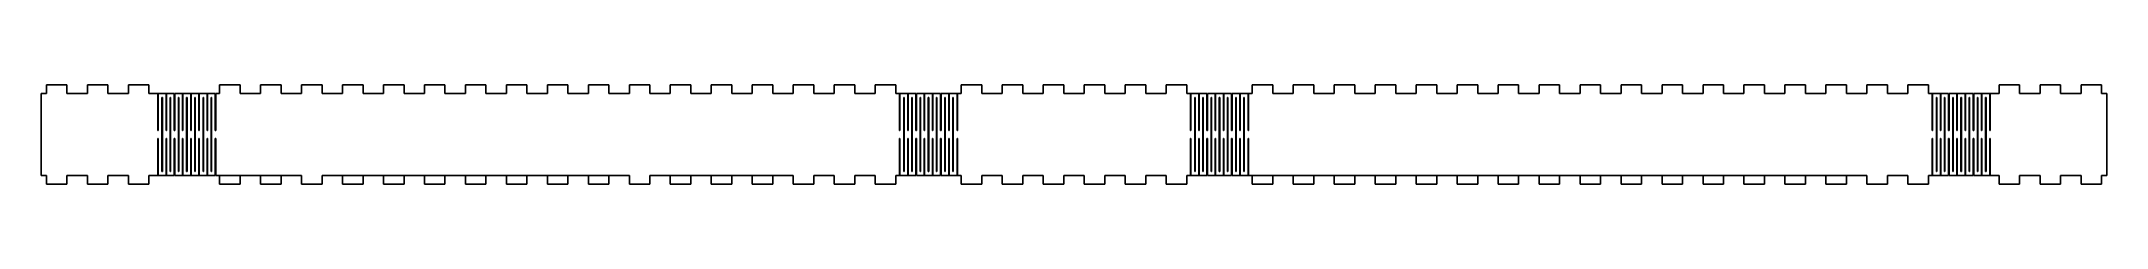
# Model space of a CAD drawing. Header units: metres. Extents: x 236 to 1323, y 67 to 954.
# Drawn here: x 236 to 1244, y 906 to 954 of the extents above.
import ezdxf

# ---------------------------------------------------------------- set-up
doc = ezdxf.new("R2010")
doc.units = ezdxf.units.M

msp = doc.modelspace()

# ---------------------------------------------------------------- linework, layer by layer
for p, q in [((238.403, 950), (235.903, 950)), ((235.903, 950), (235.903, 910)), ((248.403, 954.2), (238.403, 954.2)), ((238.403, 954.2), (238.403, 950)), ((248.403, 950), (248.403, 954.2)), ((258.403, 950), (248.403, 950)), ((268.403, 954.2), (258.403, 954.2)), ((258.403, 954.2), (258.403, 950)), ((268.403, 950), (268.403, 954.2)), ((278.403, 950), (268.403, 950)), ((288.403, 954.2), (278.403, 954.2)), ((278.403, 954.2), (278.403, 950)), ((288.403, 950), (288.403, 954.2)), ((292.806, 950), (288.403, 950)), ((292.806, 932), (292.806, 950)), ((296.812, 950), (293.006, 950)), ((293.006, 950), (293.006, 932)), ((294.809, 912), (294.809, 948)), ((294.809, 948), (295.009, 948)), ((295.009, 948), (295.009, 912)), ((296.812, 932), (296.812, 950)), ((300.818, 950), (297.012, 950)), ((297.012, 950), (297.012, 932)), ((298.815, 912), (298.815, 948)), ((298.815, 948), (299.015, 948)), ((299.015, 948), (299.015, 912)), ((300.818, 932), (300.818, 950)), ((304.824, 950), (301.018, 950)), ((301.018, 950), (301.018, 932)), ((302.821, 912), (302.821, 948)), ((302.821, 948), (303.021, 948)), ((303.021, 948), (303.021, 912)), ((304.824, 932), (304.824, 950)), ((308.83, 950), (305.024, 950)), ((305.024, 950), (305.024, 932)), ((306.827, 912), (306.827, 948)), ((306.827, 948), (307.027, 948)), ((307.027, 948), (307.027, 912)), ((308.83, 932), (308.83, 950)), ((312.836, 950), (309.03, 950)), ((309.03, 950), (309.03, 932)), ((310.833, 912), (310.833, 948)), ((310.833, 948), (311.033, 948)), ((311.033, 948), (311.033, 912)), ((312.836, 932), (312.836, 950)), ((316.843, 950), (313.036, 950)), ((313.036, 950), (313.036, 932)), ((314.84, 912), (314.84, 948)), ((314.84, 948), (315.039, 948)), ((315.039, 948), (315.039, 912)), ((316.843, 932), (316.843, 950)), ((320.849, 950), (317.043, 950)), ((317.043, 950), (317.043, 932)), ((318.846, 912), (318.846, 948)), ((318.846, 948), (319.046, 948)), ((319.046, 948), (319.046, 912)), ((320.849, 932), (320.849, 950)), ((322.952, 950), (321.049, 950)), ((321.049, 950), (321.049, 932)), ((332.952, 954.2), (322.952, 954.2)), ((322.952, 954.2), (322.952, 950)), ((332.952, 950), (332.952, 954.2)), ((342.952, 950), (332.952, 950)), ((352.952, 954.2), (342.952, 954.2)), ((342.952, 954.2), (342.952, 950)), ((352.952, 950), (352.952, 954.2)), ((362.952, 950), (352.952, 950)), ((372.952, 954.2), (362.952, 954.2)), ((362.952, 954.2), (362.952, 950)), ((372.952, 950), (372.952, 954.2)), ((382.952, 950), (372.952, 950)), ((392.952, 954.2), (382.952, 954.2)), ((382.952, 954.2), (382.952, 950)), ((392.952, 950), (392.952, 954.2)), ((402.952, 950), (392.952, 950)), ((412.952, 954.2), (402.952, 954.2)), ((402.952, 954.2), (402.952, 950)), ((412.952, 950), (412.952, 954.2)), ((422.952, 950), (412.952, 950)), ((432.952, 954.2), (422.952, 954.2)), ((422.952, 954.2), (422.952, 950)), ((432.952, 950), (432.952, 954.2)), ((442.952, 950), (432.952, 950)), ((452.952, 954.2), (442.952, 954.2)), ((442.952, 954.2), (442.952, 950)), ((452.952, 950), (452.952, 954.2)), ((462.952, 950), (452.952, 950)), ((472.952, 954.2), (462.952, 954.2)), ((462.952, 954.2), (462.952, 950)), ((472.952, 950), (472.952, 954.2)), ((482.952, 950), (472.952, 950)), ((492.952, 954.2), (482.952, 954.2)), ((482.952, 954.2), (482.952, 950)), ((492.952, 950), (492.952, 954.2)), ((502.952, 950), (492.952, 950)), ((512.952, 954.2), (502.952, 954.2)), ((502.952, 954.2), (502.952, 950)), ((512.952, 950), (512.952, 954.2)), ((522.952, 950), (512.952, 950)), ((532.952, 954.2), (522.952, 954.2)), ((522.952, 954.2), (522.952, 950)), ((532.952, 950), (532.952, 954.2)), ((542.952, 950), (532.952, 950)), ((552.952, 954.2), (542.952, 954.2)), ((542.952, 954.2), (542.952, 950)), ((552.952, 950), (552.952, 954.2)), ((562.952, 950), (552.952, 950)), ((572.952, 954.2), (562.952, 954.2)), ((562.952, 954.2), (562.952, 950)), ((572.952, 950), (572.952, 954.2)), ((582.952, 950), (572.952, 950)), ((592.952, 954.2), (582.952, 954.2)), ((582.952, 954.2), (582.952, 950)), ((592.952, 950), (592.952, 954.2)), ((602.952, 950), (592.952, 950)), ((612.952, 954.2), (602.952, 954.2)), ((602.952, 954.2), (602.952, 950)), ((612.952, 950), (612.952, 954.2)), ((622.952, 950), (612.952, 950)), ((632.952, 954.2), (622.952, 954.2)), ((622.952, 954.2), (622.952, 950)), ((632.952, 950), (632.952, 954.2)), ((642.952, 950), (632.952, 950)), ((652.952, 954.2), (642.952, 954.2)), ((642.952, 954.2), (642.952, 950)), ((652.952, 950), (652.952, 954.2)), ((654.855, 950), (652.952, 950)), ((654.855, 932), (654.855, 950)), ((658.861, 950), (655.055, 950)), ((655.055, 950), (655.055, 932)), ((656.858, 912), (656.858, 948)), ((656.858, 948), (657.058, 948)), ((657.058, 948), (657.058, 912)), ((658.861, 932), (658.861, 950)), ((662.867, 950), (659.061, 950)), ((659.061, 950), (659.061, 932)), ((660.864, 912), (660.864, 948)), ((660.864, 948), (661.064, 948)), ((661.064, 948), (661.064, 912)), ((662.867, 932), (662.867, 950)), ((666.873, 950), (663.067, 950)), ((663.067, 950), (663.067, 932)), ((664.87, 912), (664.87, 948)), ((664.87, 948), (665.07, 948)), ((665.07, 948), (665.07, 912)), ((666.873, 932), (666.873, 950)), ((670.879, 950), (667.073, 950)), ((667.073, 950), (667.073, 932)), ((668.876, 912), (668.876, 948)), ((668.876, 948), (669.076, 948)), ((669.076, 948), (669.076, 912)), ((670.879, 932), (670.879, 950)), ((674.885, 950), (671.079, 950)), ((671.079, 950), (671.079, 932)), ((672.882, 912), (672.882, 948)), ((672.882, 948), (673.082, 948)), ((673.082, 948), (673.082, 912)), ((674.885, 932), (674.885, 950)), ((678.891, 950), (675.085, 950)), ((675.085, 950), (675.085, 932)), ((676.888, 912), (676.888, 948)), ((676.888, 948), (677.088, 948)), ((677.088, 948), (677.088, 912)), ((678.891, 932), (678.891, 950)), ((682.897, 950), (679.091, 950)), ((679.091, 950), (679.091, 932)), ((680.894, 912), (680.894, 948)), ((680.894, 948), (681.094, 948)), ((681.094, 948), (681.094, 912)), ((682.897, 932), (682.897, 950)), ((685, 950), (683.097, 950)), ((683.097, 950), (683.097, 932)), ((695, 954.2), (685, 954.2)), ((685, 954.2), (685, 950)), ((695, 950), (695, 954.2)), ((705, 950), (695, 950)), ((715, 954.2), (705, 954.2)), ((705, 954.2), (705, 950)), ((715, 950), (715, 954.2)), ((725, 950), (715, 950)), ((735, 954.2), (725, 954.2)), ((725, 954.2), (725, 950)), ((735, 950), (735, 954.2)), ((745, 950), (735, 950)), ((755, 954.2), (745, 954.2)), ((745, 954.2), (745, 950)), ((755, 950), (755, 954.2)), ((765, 950), (755, 950)), ((775, 954.2), (765, 954.2)), ((765, 954.2), (765, 950)), ((775, 950), (775, 954.2)), ((785, 950), (775, 950)), ((795, 954.2), (785, 954.2)), ((785, 954.2), (785, 950)), ((795, 950), (795, 954.2)), ((796.903, 950), (795, 950)), ((796.903, 932), (796.903, 950)), ((800.909, 950), (797.103, 950)), ((797.103, 950), (797.103, 932)), ((798.906, 912), (798.906, 948)), ((798.906, 948), (799.106, 948)), ((799.106, 948), (799.106, 912)), ((800.909, 932), (800.909, 950)), ((804.915, 950), (801.109, 950)), ((801.109, 950), (801.109, 932)), ((802.912, 912), (802.912, 948)), ((802.912, 948), (803.112, 948)), ((803.112, 948), (803.112, 912)), ((804.915, 932), (804.915, 950)), ((808.921, 950), (805.115, 950)), ((805.115, 950), (805.115, 932)), ((806.918, 912), (806.918, 948)), ((806.918, 948), (807.118, 948)), ((807.118, 948), (807.118, 912)), ((808.921, 932), (808.921, 950)), ((812.927, 950), (809.121, 950)), ((809.121, 950), (809.121, 932)), ((810.924, 912), (810.924, 948)), ((810.924, 948), (811.124, 948)), ((811.124, 948), (811.124, 912)), ((812.927, 932), (812.927, 950)), ((816.933, 950), (813.127, 950)), ((813.127, 950), (813.127, 932)), ((814.93, 912), (814.93, 948)), ((814.93, 948), (815.13, 948)), ((815.13, 948), (815.13, 912)), ((816.933, 932), (816.933, 950)), ((820.939, 950), (817.133, 950)), ((817.133, 950), (817.133, 932)), ((818.936, 912), (818.936, 948)), ((818.936, 948), (819.136, 948)), ((819.136, 948), (819.136, 912)), ((820.939, 932), (820.939, 950)), ((824.945, 950), (821.139, 950)), ((821.139, 950), (821.139, 932)), ((822.942, 912), (822.942, 948)), ((822.942, 948), (823.142, 948)), ((823.142, 948), (823.142, 912)), ((824.945, 932), (824.945, 950)), ((827.048, 950), (825.145, 950)), ((825.145, 950), (825.145, 932)), ((837.048, 954.2), (827.048, 954.2)), ((827.048, 954.2), (827.048, 950)), ((837.048, 950), (837.048, 954.2)), ((847.048, 950), (837.048, 950)), ((857.048, 954.2), (847.048, 954.2)), ((847.048, 954.2), (847.048, 950)), ((857.048, 950), (857.048, 954.2)), ((867.048, 950), (857.048, 950)), ((877.048, 954.2), (867.048, 954.2)), ((867.048, 954.2), (867.048, 950)), ((877.048, 950), (877.048, 954.2)), ((887.048, 950), (877.048, 950)), ((897.048, 954.2), (887.048, 954.2)), ((887.048, 954.2), (887.048, 950)), ((897.048, 950), (897.048, 954.2)), ((907.048, 950), (897.048, 950)), ((917.048, 954.2), (907.048, 954.2)), ((907.048, 954.2), (907.048, 950)), ((917.048, 950), (917.048, 954.2)), ((927.048, 950), (917.048, 950)), ((937.048, 954.2), (927.048, 954.2)), ((927.048, 954.2), (927.048, 950)), ((937.048, 950), (937.048, 954.2)), ((947.048, 950), (937.048, 950)), ((957.048, 954.2), (947.048, 954.2)), ((947.048, 954.2), (947.048, 950)), ((957.048, 950), (957.048, 954.2)), ((967.048, 950), (957.048, 950)), ((977.048, 954.2), (967.048, 954.2)), ((967.048, 954.2), (967.048, 950)), ((977.048, 950), (977.048, 954.2)), ((987.048, 950), (977.048, 950)), ((997.048, 954.2), (987.048, 954.2)), ((987.048, 954.2), (987.048, 950)), ((997.048, 950), (997.048, 954.2)), ((1007.05, 950), (997.048, 950)), ((1017.05, 954.2), (1007.05, 954.2)), ((1007.05, 954.2), (1007.05, 950)), ((1017.05, 950), (1017.05, 954.2)), ((1027.05, 950), (1017.05, 950)), ((1037.05, 954.2), (1027.05, 954.2)), ((1027.05, 954.2), (1027.05, 950)), ((1037.05, 950), (1037.05, 954.2)), ((1047.05, 950), (1037.05, 950)), ((1057.05, 954.2), (1047.05, 954.2)), ((1047.05, 954.2), (1047.05, 950)), ((1057.05, 950), (1057.05, 954.2)), ((1067.05, 950), (1057.05, 950)), ((1077.05, 954.2), (1067.05, 954.2)), ((1067.05, 954.2), (1067.05, 950)), ((1077.05, 950), (1077.05, 954.2)), ((1087.05, 950), (1077.05, 950)), ((1097.05, 954.2), (1087.05, 954.2)), ((1087.05, 954.2), (1087.05, 950)), ((1097.05, 950), (1097.05, 954.2)), ((1107.05, 950), (1097.05, 950)), ((1117.05, 954.2), (1107.05, 954.2)), ((1107.05, 954.2), (1107.05, 950)), ((1117.05, 950), (1117.05, 954.2)), ((1127.05, 950), (1117.05, 950)), ((1137.05, 954.2), (1127.05, 954.2)), ((1127.05, 954.2), (1127.05, 950)), ((1137.05, 950), (1137.05, 954.2)), ((1147.05, 950), (1137.05, 950)), ((1157.05, 954.2), (1147.05, 954.2)), ((1147.05, 954.2), (1147.05, 950)), ((1157.05, 950), (1157.05, 954.2)), ((1158.95, 950), (1157.05, 950)), ((1158.95, 932), (1158.95, 950)), ((1162.96, 950), (1159.15, 950)), ((1159.15, 950), (1159.15, 932)), ((1160.95, 912), (1160.95, 948)), ((1160.95, 948), (1161.15, 948)), ((1161.15, 948), (1161.15, 912)), ((1162.96, 932), (1162.96, 950)), ((1166.96, 950), (1163.16, 950)), ((1163.16, 950), (1163.16, 932)), ((1164.96, 912), (1164.96, 948)), ((1164.96, 948), (1165.16, 948)), ((1165.16, 948), (1165.16, 912)), ((1166.96, 932), (1166.96, 950)), ((1170.97, 950), (1167.16, 950)), ((1167.16, 950), (1167.16, 932)), ((1168.97, 912), (1168.97, 948)), ((1168.97, 948), (1169.17, 948)), ((1169.17, 948), (1169.17, 912)), ((1170.97, 932), (1170.97, 950)), ((1174.98, 950), (1171.17, 950)), ((1171.17, 950), (1171.17, 932)), ((1172.97, 912), (1172.97, 948)), ((1172.97, 948), (1173.17, 948)), ((1173.17, 948), (1173.17, 912)), ((1174.98, 932), (1174.98, 950)), ((1178.98, 950), (1175.18, 950)), ((1175.18, 950), (1175.18, 932)), ((1176.98, 912), (1176.98, 948)), ((1176.98, 948), (1177.18, 948)), ((1177.18, 948), (1177.18, 912)), ((1178.98, 932), (1178.98, 950)), ((1182.99, 950), (1179.18, 950)), ((1179.18, 950), (1179.18, 932)), ((1180.98, 912), (1180.98, 948)), ((1180.98, 948), (1181.18, 948)), ((1181.18, 948), (1181.18, 912)), ((1182.99, 932), (1182.99, 950)), ((1186.99, 950), (1183.19, 950)), ((1183.19, 950), (1183.19, 932)), ((1184.99, 912), (1184.99, 948)), ((1184.99, 948), (1185.19, 948)), ((1185.19, 948), (1185.19, 912)), ((1186.99, 932), (1186.99, 950)), ((1191.6, 950), (1187.19, 950)), ((1187.19, 950), (1187.19, 932)), ((1201.6, 954.2), (1191.6, 954.2)), ((1191.6, 954.2), (1191.6, 950)), ((1201.6, 950), (1201.6, 954.2)), ((1211.6, 950), (1201.6, 950)), ((1221.6, 954.2), (1211.6, 954.2)), ((1211.6, 954.2), (1211.6, 950)), ((1221.6, 950), (1221.6, 954.2)), ((1231.6, 950), (1221.6, 950)), ((1241.6, 954.2), (1231.6, 954.2)), ((1231.6, 954.2), (1231.6, 950)), ((1241.6, 950), (1241.6, 954.2)), ((1244.1, 950), (1241.6, 950)), ((1244.1, 910), (1244.1, 950)), ((293.006, 932), (292.806, 932)), ((292.806, 910), (292.806, 928)), ((292.806, 928), (293.006, 928)), ((293.006, 928), (293.006, 910)), ((297.012, 932), (296.812, 932)), ((296.812, 910), (296.812, 928)), ((296.812, 928), (297.012, 928)), ((297.012, 928), (297.012, 910)), ((301.018, 932), (300.818, 932)), ((300.818, 910), (300.818, 928)), ((300.818, 928), (301.018, 928)), ((301.018, 928), (301.018, 910)), ((305.024, 932), (304.824, 932)), ((304.824, 910), (304.824, 928)), ((304.824, 928), (305.024, 928)), ((305.024, 928), (305.024, 910)), ((309.03, 932), (308.83, 932)), ((308.83, 910), (308.83, 928)), ((308.83, 928), (309.03, 928)), ((309.03, 928), (309.03, 910)), ((313.036, 932), (312.836, 932)), ((312.836, 910), (312.836, 928)), ((312.836, 928), (313.036, 928)), ((313.036, 928), (313.036, 910)), ((317.043, 932), (316.843, 932)), ((316.843, 910), (316.843, 928)), ((316.843, 928), (317.043, 928)), ((317.043, 928), (317.043, 910)), ((321.049, 932), (320.849, 932)), ((320.849, 910), (320.849, 928)), ((320.849, 928), (321.049, 928)), ((321.049, 928), (321.049, 910)), ((655.055, 932), (654.855, 932)), ((654.855, 910), (654.855, 928)), ((654.855, 928), (655.055, 928)), ((655.055, 928), (655.055, 910)), ((659.061, 932), (658.861, 932)), ((658.861, 910), (658.861, 928)), ((658.861, 928), (659.061, 928)), ((659.061, 928), (659.061, 910)), ((663.067, 932), (662.867, 932)), ((662.867, 910), (662.867, 928)), ((662.867, 928), (663.067, 928)), ((663.067, 928), (663.067, 910)), ((667.073, 932), (666.873, 932)), ((666.873, 910), (666.873, 928)), ((666.873, 928), (667.073, 928)), ((667.073, 928), (667.073, 910)), ((671.079, 932), (670.879, 932)), ((670.879, 910), (670.879, 928)), ((670.879, 928), (671.079, 928)), ((671.079, 928), (671.079, 910)), ((675.085, 932), (674.885, 932)), ((674.885, 910), (674.885, 928)), ((674.885, 928), (675.085, 928)), ((675.085, 928), (675.085, 910)), ((679.091, 932), (678.891, 932)), ((678.891, 910), (678.891, 928)), ((678.891, 928), (679.091, 928)), ((679.091, 928), (679.091, 910)), ((683.097, 932), (682.897, 932)), ((682.897, 910), (682.897, 928)), ((682.897, 928), (683.097, 928)), ((683.097, 928), (683.097, 910)), ((797.103, 932), (796.903, 932)), ((796.903, 910), (796.903, 928)), ((796.903, 928), (797.103, 928)), ((797.103, 928), (797.103, 910)), ((801.109, 932), (800.909, 932)), ((800.909, 910), (800.909, 928)), ((800.909, 928), (801.109, 928)), ((801.109, 928), (801.109, 910)), ((805.115, 932), (804.915, 932)), ((804.915, 910), (804.915, 928)), ((804.915, 928), (805.115, 928)), ((805.115, 928), (805.115, 910)), ((809.121, 932), (808.921, 932)), ((808.921, 910), (808.921, 928)), ((808.921, 928), (809.121, 928)), ((809.121, 928), (809.121, 910)), ((813.127, 932), (812.927, 932)), ((812.927, 910), (812.927, 928)), ((812.927, 928), (813.127, 928)), ((813.127, 928), (813.127, 910)), ((817.133, 932), (816.933, 932)), ((816.933, 910), (816.933, 928)), ((816.933, 928), (817.133, 928)), ((817.133, 928), (817.133, 910)), ((821.139, 932), (820.939, 932)), ((820.939, 910), (820.939, 928)), ((820.939, 928), (821.139, 928)), ((821.139, 928), (821.139, 910)), ((825.145, 932), (824.945, 932)), ((824.945, 910), (824.945, 928)), ((824.945, 928), (825.145, 928)), ((825.145, 928), (825.145, 910)), ((1159.15, 932), (1158.95, 932)), ((1158.95, 910), (1158.95, 928)), ((1158.95, 928), (1159.15, 928)), ((1159.15, 928), (1159.15, 910)), ((1163.16, 932), (1162.96, 932)), ((1162.96, 910), (1162.96, 928)), ((1162.96, 928), (1163.16, 928)), ((1163.16, 928), (1163.16, 910)), ((1167.16, 932), (1166.96, 932)), ((1166.96, 910), (1166.96, 928)), ((1166.96, 928), (1167.16, 928)), ((1167.16, 928), (1167.16, 910)), ((1171.17, 932), (1170.97, 932)), ((1170.97, 910), (1170.97, 928)), ((1170.97, 928), (1171.17, 928)), ((1171.17, 928), (1171.17, 910)), ((1175.18, 932), (1174.98, 932)), ((1174.98, 910), (1174.98, 928)), ((1174.98, 928), (1175.18, 928)), ((1175.18, 928), (1175.18, 910)), ((1179.18, 932), (1178.98, 932)), ((1178.98, 910), (1178.98, 928)), ((1178.98, 928), (1179.18, 928)), ((1179.18, 928), (1179.18, 910)), ((1183.19, 932), (1182.99, 932)), ((1182.99, 910), (1182.99, 928)), ((1182.99, 928), (1183.19, 928)), ((1183.19, 928), (1183.19, 910)), ((1187.19, 932), (1186.99, 932)), ((1186.99, 910), (1186.99, 928)), ((1186.99, 928), (1187.19, 928)), ((1187.19, 928), (1187.19, 910)), ((235.903, 910), (238.403, 910)), ((238.403, 910), (238.403, 905.8)), ((248.403, 905.8), (248.403, 910)), ((248.403, 910), (258.403, 910)), ((258.403, 910), (258.403, 905.8)), ((268.403, 905.8), (268.403, 910)), ((268.403, 910), (278.403, 910)), ((278.403, 910), (278.403, 905.8)), ((288.403, 905.8), (288.403, 910)), ((288.403, 910), (292.806, 910)), ((293.006, 910), (296.812, 910)), ((295.009, 912), (294.809, 912)), ((297.012, 910), (300.818, 910)), ((299.015, 912), (298.815, 912)), ((301.018, 910), (304.824, 910)), ((303.021, 912), (302.821, 912)), ((305.024, 910), (308.83, 910)), ((307.027, 912), (306.827, 912)), ((309.03, 910), (312.836, 910)), ((311.033, 912), (310.833, 912)), ((313.036, 910), (316.843, 910)), ((315.039, 912), (314.84, 912)), ((317.043, 910), (320.849, 910)), ((319.046, 912), (318.846, 912)), ((321.049, 910), (362.952, 910)), ((332.952, 910), (322.952, 910)), ((322.952, 910), (322.952, 905.8)), ((332.952, 905.8), (332.952, 910)), ((352.952, 910), (342.952, 910)), ((342.952, 910), (342.952, 905.8)), ((352.952, 905.8), (352.952, 910)), ((362.952, 910), (362.952, 905.8)), ((372.952, 905.8), (372.952, 910)), ((372.952, 910), (522.952, 910)), ((392.952, 910), (382.952, 910)), ((382.952, 910), (382.952, 905.8)), ((392.952, 905.8), (392.952, 910)), ((412.952, 910), (402.952, 910)), ((402.952, 910), (402.952, 905.8)), ((412.952, 905.8), (412.952, 910)), ((432.952, 910), (422.952, 910)), ((422.952, 910), (422.952, 905.8)), ((432.952, 905.8), (432.952, 910)), ((452.952, 910), (442.952, 910)), ((442.952, 910), (442.952, 905.8)), ((452.952, 905.8), (452.952, 910)), ((472.952, 910), (462.952, 910)), ((462.952, 910), (462.952, 905.8)), ((472.952, 905.8), (472.952, 910)), ((492.952, 910), (482.952, 910)), ((482.952, 910), (482.952, 905.8)), ((492.952, 905.8), (492.952, 910)), ((512.952, 910), (502.952, 910)), ((502.952, 910), (502.952, 905.8)), ((512.952, 905.8), (512.952, 910)), ((522.952, 910), (522.952, 905.8)), ((532.952, 905.8), (532.952, 910)), ((532.952, 910), (602.952, 910)), ((552.952, 910), (542.952, 910)), ((542.952, 910), (542.952, 905.8)), ((552.952, 905.8), (552.952, 910)), ((572.952, 910), (562.952, 910)), ((562.952, 910), (562.952, 905.8)), ((572.952, 905.8), (572.952, 910)), ((592.952, 910), (582.952, 910)), ((582.952, 910), (582.952, 905.8)), ((592.952, 905.8), (592.952, 910)), ((602.952, 910), (602.952, 905.8)), ((612.952, 905.8), (612.952, 910)), ((612.952, 910), (622.952, 910)), ((622.952, 910), (622.952, 905.8)), ((632.952, 905.8), (632.952, 910)), ((632.952, 910), (642.952, 910)), ((642.952, 910), (642.952, 905.8)), ((652.952, 905.8), (652.952, 910)), ((652.952, 910), (654.855, 910)), ((655.055, 910), (658.861, 910)), ((657.058, 912), (656.858, 912)), ((659.061, 910), (662.867, 910)), ((661.064, 912), (660.864, 912)), ((663.067, 910), (666.873, 910)), ((665.07, 912), (664.87, 912)), ((667.073, 910), (670.879, 910)), ((669.076, 912), (668.876, 912)), ((671.079, 910), (674.885, 910)), ((673.082, 912), (672.882, 912)), ((675.085, 910), (678.891, 910)), ((677.088, 912), (676.888, 912)), ((679.091, 910), (682.897, 910)), ((681.094, 912), (680.894, 912)), ((683.097, 910), (685, 910)), ((685, 910), (685, 905.8)), ((695, 905.8), (695, 910)), ((695, 910), (705, 910)), ((705, 910), (705, 905.8)), ((715, 905.8), (715, 910)), ((715, 910), (725, 910)), ((725, 910), (725, 905.8)), ((735, 905.8), (735, 910)), ((735, 910), (745, 910)), ((745, 910), (745, 905.8)), ((755, 905.8), (755, 910)), ((755, 910), (765, 910)), ((765, 910), (765, 905.8)), ((775, 905.8), (775, 910)), ((775, 910), (785, 910)), ((785, 910), (785, 905.8)), ((795, 905.8), (795, 910)), ((795, 910), (796.903, 910)), ((797.103, 910), (800.909, 910)), ((799.106, 912), (798.906, 912)), ((801.109, 910), (804.915, 910)), ((803.112, 912), (802.912, 912)), ((805.115, 910), (808.921, 910)), ((807.118, 912), (806.918, 912)), ((809.121, 910), (812.927, 910)), ((811.124, 912), (810.924, 912)), ((813.127, 910), (816.933, 910)), ((815.13, 912), (814.93, 912)), ((817.133, 910), (820.939, 910)), ((819.136, 912), (818.936, 912)), ((821.139, 910), (824.945, 910)), ((823.142, 912), (822.942, 912)), ((825.145, 910), (1127.05, 910)), ((837.048, 910), (827.048, 910)), ((827.048, 910), (827.048, 905.8)), ((837.048, 905.8), (837.048, 910)), ((857.048, 910), (847.048, 910)), ((847.048, 910), (847.048, 905.8)), ((857.048, 905.8), (857.048, 910)), ((877.048, 910), (867.048, 910)), ((867.048, 910), (867.048, 905.8)), ((877.048, 905.8), (877.048, 910)), ((897.048, 910), (887.048, 910)), ((887.048, 910), (887.048, 905.8)), ((897.048, 905.8), (897.048, 910)), ((917.048, 910), (907.048, 910)), ((907.048, 910), (907.048, 905.8)), ((917.048, 905.8), (917.048, 910)), ((937.048, 910), (927.048, 910)), ((927.048, 910), (927.048, 905.8)), ((937.048, 905.8), (937.048, 910)), ((957.048, 910), (947.048, 910)), ((947.048, 910), (947.048, 905.8)), ((957.048, 905.8), (957.048, 910)), ((977.048, 910), (967.048, 910)), ((967.048, 910), (967.048, 905.8)), ((977.048, 905.8), (977.048, 910)), ((997.048, 910), (987.048, 910)), ((987.048, 910), (987.048, 905.8)), ((997.048, 905.8), (997.048, 910)), ((1017.05, 910), (1007.05, 910)), ((1007.05, 910), (1007.05, 905.8)), ((1017.05, 905.8), (1017.05, 910)), ((1037.05, 910), (1027.05, 910)), ((1027.05, 910), (1027.05, 905.8)), ((1037.05, 905.8), (1037.05, 910)), ((1057.05, 910), (1047.05, 910)), ((1047.05, 910), (1047.05, 905.8)), ((1057.05, 905.8), (1057.05, 910)), ((1077.05, 910), (1067.05, 910)), ((1067.05, 910), (1067.05, 905.8)), ((1077.05, 905.8), (1077.05, 910)), ((1097.05, 910), (1087.05, 910)), ((1087.05, 910), (1087.05, 905.8)), ((1097.05, 905.8), (1097.05, 910)), ((1117.05, 910), (1107.05, 910)), ((1107.05, 910), (1107.05, 905.8)), ((1117.05, 905.8), (1117.05, 910)), ((1127.05, 910), (1127.05, 905.8)), ((1137.05, 905.8), (1137.05, 910)), ((1137.05, 910), (1147.05, 910)), ((1147.05, 910), (1147.05, 905.8)), ((1157.05, 905.8), (1157.05, 910)), ((1157.05, 910), (1158.95, 910)), ((1159.15, 910), (1162.96, 910)), ((1161.15, 912), (1160.95, 912)), ((1163.16, 910), (1166.96, 910)), ((1165.16, 912), (1164.96, 912)), ((1167.16, 910), (1170.97, 910)), ((1169.17, 912), (1168.97, 912)), ((1171.17, 910), (1174.98, 910)), ((1173.17, 912), (1172.97, 912)), ((1175.18, 910), (1178.98, 910)), ((1177.18, 912), (1176.98, 912)), ((1179.18, 910), (1182.99, 910)), ((1181.18, 912), (1180.98, 912)), ((1183.19, 910), (1186.99, 910)), ((1185.19, 912), (1184.99, 912)), ((1187.19, 910), (1191.6, 910)), ((1191.6, 910), (1191.6, 905.8)), ((1201.6, 905.8), (1201.6, 910)), ((1201.6, 910), (1211.6, 910)), ((1211.6, 910), (1211.6, 905.8)), ((1221.6, 905.8), (1221.6, 910)), ((1221.6, 910), (1231.6, 910)), ((1231.6, 910), (1231.6, 905.8)), ((1241.6, 905.8), (1241.6, 910)), ((1241.6, 910), (1244.1, 910)), ((238.403, 905.8), (248.403, 905.8)), ((258.403, 905.8), (268.403, 905.8)), ((278.403, 905.8), (288.403, 905.8)), ((322.952, 905.8), (332.952, 905.8)), ((342.952, 905.8), (352.952, 905.8)), ((362.952, 905.8), (372.952, 905.8)), ((382.952, 905.8), (392.952, 905.8)), ((402.952, 905.8), (412.952, 905.8)), ((422.952, 905.8), (432.952, 905.8)), ((442.952, 905.8), (452.952, 905.8)), ((462.952, 905.8), (472.952, 905.8)), ((482.952, 905.8), (492.952, 905.8)), ((502.952, 905.8), (512.952, 905.8)), ((522.952, 905.8), (532.952, 905.8)), ((542.952, 905.8), (552.952, 905.8)), ((562.952, 905.8), (572.952, 905.8)), ((582.952, 905.8), (592.952, 905.8)), ((602.952, 905.8), (612.952, 905.8)), ((622.952, 905.8), (632.952, 905.8)), ((642.952, 905.8), (652.952, 905.8)), ((685, 905.8), (695, 905.8)), ((705, 905.8), (715, 905.8)), ((725, 905.8), (735, 905.8)), ((745, 905.8), (755, 905.8)), ((765, 905.8), (775, 905.8)), ((785, 905.8), (795, 905.8)), ((827.048, 905.8), (837.048, 905.8)), ((847.048, 905.8), (857.048, 905.8)), ((867.048, 905.8), (877.048, 905.8)), ((887.048, 905.8), (897.048, 905.8)), ((907.048, 905.8), (917.048, 905.8)), ((927.048, 905.8), (937.048, 905.8)), ((947.048, 905.8), (957.048, 905.8)), ((967.048, 905.8), (977.048, 905.8)), ((987.048, 905.8), (997.048, 905.8)), ((1007.05, 905.8), (1017.05, 905.8)), ((1027.05, 905.8), (1037.05, 905.8)), ((1047.05, 905.8), (1057.05, 905.8)), ((1067.05, 905.8), (1077.05, 905.8)), ((1087.05, 905.8), (1097.05, 905.8)), ((1107.05, 905.8), (1117.05, 905.8)), ((1127.05, 905.8), (1137.05, 905.8)), ((1147.05, 905.8), (1157.05, 905.8)), ((1191.6, 905.8), (1201.6, 905.8)), ((1211.6, 905.8), (1221.6, 905.8)), ((1231.6, 905.8), (1241.6, 905.8))]:
    msp.add_line(p, q)

doc.saveas('drawing.dxf')
